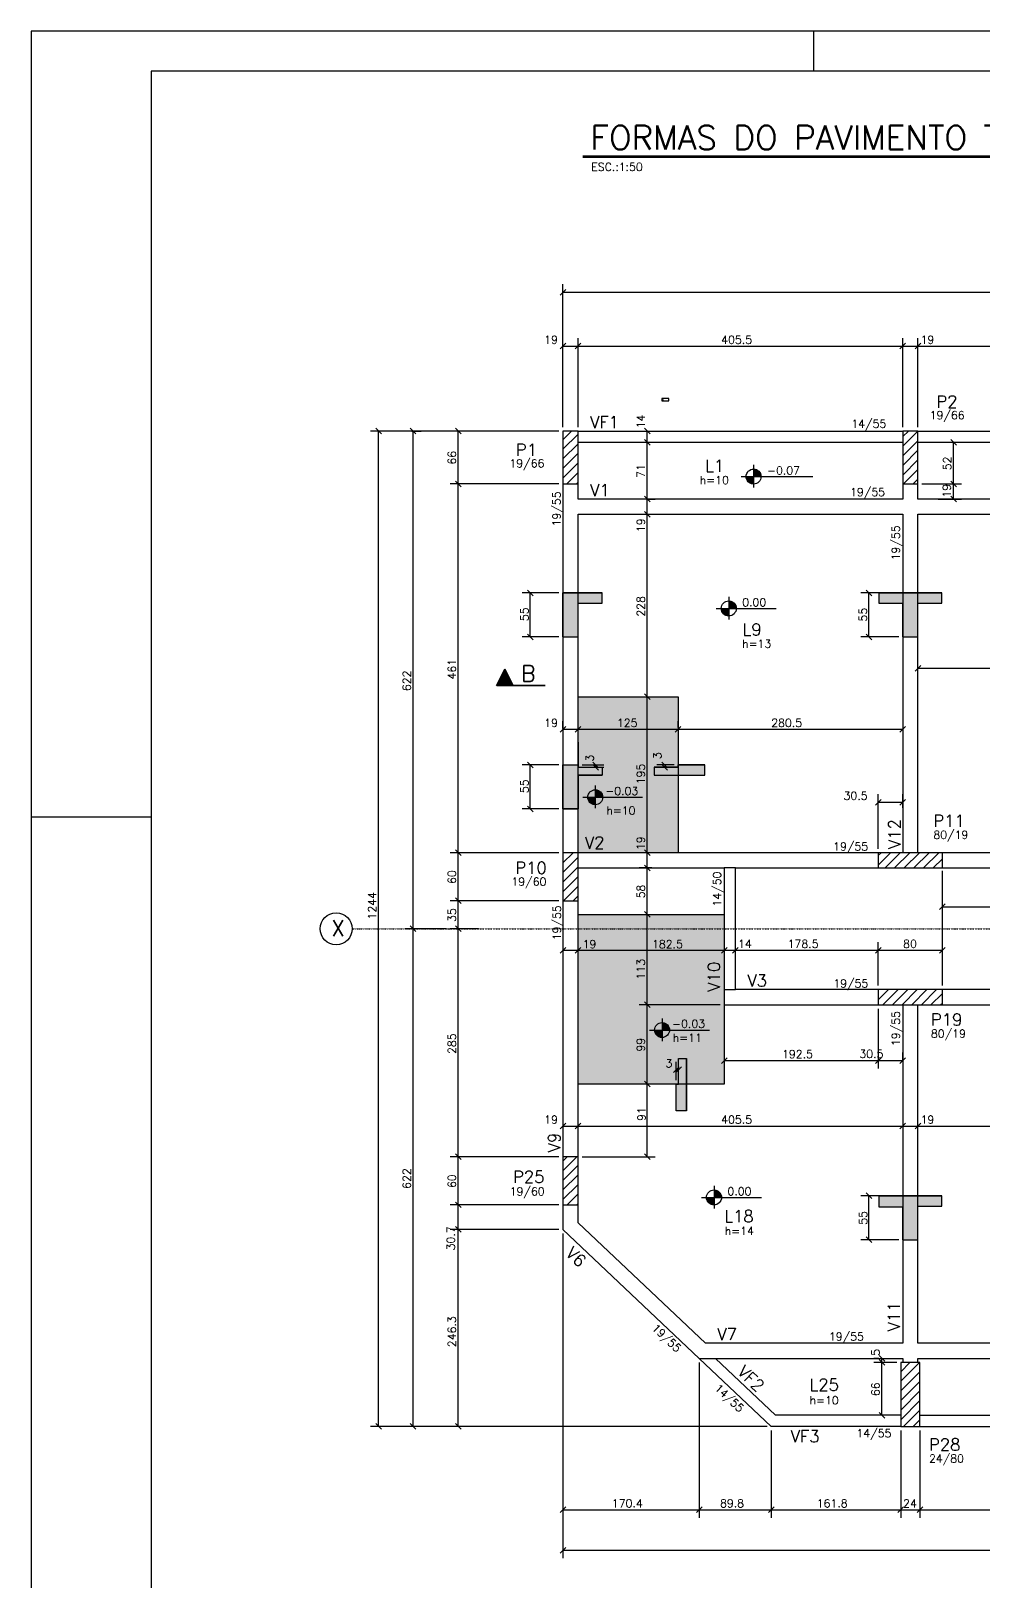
# Model space of a CAD drawing. Extents: x 1005 to 7189, y 1013 to 3983.
# Drawn here: x 1005 to 2195, y 2045 to 3983 of the extents above; entities that cross this region are included whole.
import ezdxf

# ---------------------------------------------------------------- set-up
doc = ezdxf.new("R2010")
doc.units = 0
doc.header["$MEASUREMENT"] = 0
doc.linetypes.add('ESTILO_TQS_0004', pattern=[2, 0.5, -0.4, 0.1, -0.4, 0.1, -0.5])
for name, color, linetype in [('1', 1, 'CONTINUOUS'), ('2', 2, 'CONTINUOUS'), ('3', 3, 'CONTINUOUS'), ('4', 4, 'CONTINUOUS'), ('6', 6, 'CONTINUOUS'), ('7', 7, 'CONTINUOUS'), ('8', 8, 'CONTINUOUS'), ('9', 9, 'CONTINUOUS')]:
    doc.layers.add(name, color=color, linetype=linetype)
doc.styles.get("Standard").update_dxf_attribs({"font": 'ROMANS.SHX'})

msp = doc.modelspace()

# ---------------------------------------------------------------- linework, layer by layer
at = {"layer": '1', "linetype": 'Continuous'}
for p, q in [((1586.467816, 3165.215797), (1596.838612, 3185.957396)), ((1586.608864, 3165.3027), (1596.838612, 3185.762298)), ((1593.647612, 3179.575348), (1600.02966, 3179.575348)), ((1594.445361, 3181.170845), (1599.231912, 3181.170845)), ((1595.243115, 3182.766396), (1598.434163, 3182.766396)), ((1596.040864, 3184.361899), (1597.799815, 3184.361899)), ((1596.838612, 3185.957396), (1607.165958, 3165.3027)), ((1596.838612, 3185.762245), (1607.068409, 3165.302748)), ((1647.265566, 3165.215797), (1586.467816, 3165.215797)), ((1586.608864, 3165.302748), (1647.265566, 3165.302748)), ((1587.265564, 3166.8113), (1606.411708, 3166.8113)), ((1588.063313, 3168.406797), (1605.613912, 3168.406797)), ((1588.861061, 3170.0023), (1604.816164, 3170.0023)), ((1589.658863, 3171.597797), (1604.018415, 3171.597797)), ((1590.456612, 3173.193348), (1603.220667, 3173.193348)), ((1591.254361, 3174.788845), (1602.422918, 3174.788845)), ((1592.052115, 3176.384348), (1601.625157, 3176.384348)), ((1592.849864, 3177.979845), (1600.827409, 3177.979845)), ((1155.015047, 3000.463782), (1005.01258, 3000.463782))]:
    msp.add_line(p, q, dxfattribs=at)
for points in [[(1005.01258, 1013.090475), (7189.246905, 1013.090475), (7189.246905, 3983.090475), (1005.01258, 3983.090475), (1005.01258, 1013.090475)], [(1792.855558, 3520.911927), (1801.800234, 3520.911927), (1801.800234, 3523.775685), (1792.855558, 3523.775685), (1792.855558, 3520.911927)]]:
    msp.add_lwpolyline(points, dxfattribs=at)
at = {"layer": '2', "linetype": 'Continuous'}
for p, q in [((1665.740966, 3653.006525), (1672.812034, 3660.077593)), ((1665.740966, 3585.746104), (1672.812034, 3592.817172)), ((1684.740966, 3585.746104), (1691.812034, 3592.817172)), ((1684.740966, 3585.746104), (1691.812034, 3592.817172)), ((2090.240966, 3585.746104), (2097.312034, 3592.817172)), ((2090.240966, 3585.746104), (2097.312034, 3592.817172)), ((2109.240966, 3585.746104), (2116.312034, 3592.817172)), ((2109.240966, 3585.746104), (2116.312034, 3592.817172)), ((1442.706395, 3479.650966), (1435.635328, 3486.722034)), ((1485.790733, 3479.650966), (1478.719665, 3486.722034)), ((1542.236067, 3479.650966), (1535.164999, 3486.722034)), ((1778.147856, 3479.650966), (1771.076788, 3486.722034)), ((1778.147856, 3465.650966), (1771.076788, 3472.722034)), ((1778.147856, 3465.650966), (1771.076788, 3472.722034)), ((2160.915074, 3465.650966), (2153.844006, 3472.722034)), ((1678.7765, 3450.1865), (1678.7765, 3450.1865)), ((2103.2765, 3450.1865), (2103.2765, 3450.1865)), ((1542.236067, 3413.650966), (1535.164999, 3420.722034)), ((1542.236067, 3413.650966), (1535.164999, 3420.722034)), ((2160.915074, 3413.650966), (2153.844006, 3420.722034)), ((2160.915074, 3413.650966), (2153.844006, 3420.722034)), ((1778.147856, 3394.650966), (1771.076788, 3401.722034)), ((1778.147856, 3394.650966), (1771.076788, 3401.722034)), ((2160.915074, 3394.650966), (2153.844006, 3401.722034)), ((1778.147856, 3375.650966), (1771.076788, 3382.722034)), ((1778.147856, 3375.650966), (1771.076788, 3382.722034)), ((1778.147856, 3375.650966), (1771.076788, 3382.722034)), ((1631.999157, 3277.414421), (1624.928089, 3284.485489)), ((2055.134486, 3277.414421), (2048.063419, 3284.485489)), ((1631.999157, 3222.414421), (1624.928089, 3229.485489)), ((2055.134486, 3222.414421), (2048.063419, 3229.485489)), ((2116.312034, 3190.164136), (2109.240966, 3183.093068)), ((1778.147856, 3147.650966), (1771.076788, 3154.722034)), ((1778.147856, 3147.650966), (1771.076788, 3154.722034)), ((1665.740966, 3106.960773), (1672.812034, 3114.03184)), ((1684.740966, 3106.960773), (1691.812034, 3114.03184)), ((1684.740966, 3106.960773), (1691.812034, 3114.03184)), ((1809.740966, 3106.960773), (1816.812034, 3114.03184)), ((1809.740966, 3106.960773), (1816.812034, 3114.03184)), ((2090.240966, 3106.960773), (2097.312034, 3114.03184)), ((1631.999157, 3062.466848), (1624.928089, 3069.537915)), ((1706.710539, 3069.537915), (1713.781607, 3062.466848)), ((1706.710539, 3066.537915), (1713.781607, 3059.466848)), ((1792.928968, 3069.537915), (1800.000036, 3062.466848)), ((1792.928968, 3066.537915), (1800.000036, 3059.466848)), ((1631.999157, 3007.466848), (1624.928089, 3014.537915)), ((2059.740966, 3015.822901), (2066.812034, 3022.893968)), ((2090.240966, 3015.822901), (2097.312034, 3022.893968)), ((1542.236067, 2952.650966), (1535.164999, 2959.722034)), ((1542.236067, 2952.650966), (1535.164999, 2959.722034)), ((1778.147856, 2952.650966), (1771.076788, 2959.722034)), ((1778.147856, 2952.650966), (1771.076788, 2959.722034)), ((1778.147856, 2952.650966), (1771.076788, 2959.722034)), ((2103.2765, 2946.6865), (2103.2765, 2946.6865)), ((1778.147856, 2933.650966), (1771.076788, 2940.722034)), ((1778.147856, 2933.650966), (1771.076788, 2940.722034)), ((1778.147856, 2933.650966), (1771.076788, 2940.722034)), ((1778.147856, 2933.650966), (1771.076788, 2940.722034)), ((1678.7765, 2926.1865), (1678.7765, 2926.1865)), ((1542.236067, 2892.650966), (1535.164999, 2899.722034)), ((2139.740966, 2885.160857), (2146.812034, 2892.231925)), ((2139.740966, 2885.160857), (2146.812034, 2892.231925)), ((1778.147856, 2875.650966), (1771.076788, 2882.722034)), ((1778.147856, 2875.650966), (1771.076788, 2882.722034)), ((1485.790733, 2857.650966), (1478.719665, 2864.722034)), ((1485.790733, 2857.650966), (1478.719665, 2864.722034)), ((1542.236067, 2857.650966), (1535.164999, 2864.722034)), ((1542.236067, 2857.650966), (1535.164999, 2864.722034)), ((1665.740966, 2830.839352), (1672.812034, 2837.91042)), ((1684.740966, 2830.839352), (1691.812034, 2837.91042)), ((1684.740966, 2830.839352), (1691.812034, 2837.91042)), ((1867.240966, 2830.839352), (1874.312034, 2837.91042)), ((1867.240966, 2830.839352), (1874.312034, 2837.91042)), ((1881.240966, 2830.839352), (1888.312034, 2837.91042)), ((1881.240966, 2830.839352), (1888.312034, 2837.91042)), ((2059.740966, 2830.839352), (2066.812034, 2837.91042)), ((2059.740966, 2830.839352), (2066.812034, 2837.91042)), ((2139.740966, 2830.839352), (2146.812034, 2837.91042)), ((2103.2765, 2775.6865), (2103.2765, 2775.6865)), ((1778.147856, 2762.650966), (1771.076788, 2769.722034)), ((1778.147856, 2762.650966), (1771.076788, 2769.722034)), ((1867.240966, 2692.975555), (1874.312034, 2700.046623)), ((2059.740966, 2692.975555), (2066.812034, 2700.046623)), ((2059.740966, 2692.975555), (2066.812034, 2700.046623)), ((2090.240966, 2692.975555), (2097.312034, 2700.046623)), ((1807.290121, 2681.479203), (1814.361189, 2688.550271)), ((1810.290121, 2681.479203), (1817.361189, 2688.550271)), ((1778.147856, 2663.650966), (1771.076788, 2670.722034)), ((1778.147856, 2663.650966), (1771.076788, 2670.722034)), ((1665.740966, 2611.10755), (1672.812034, 2618.178618)), ((1684.740966, 2611.10755), (1691.812034, 2618.178618)), ((1684.740966, 2611.10755), (1691.812034, 2618.178618)), ((2090.240966, 2611.10755), (2097.312034, 2618.178618)), ((2090.240966, 2611.10755), (2097.312034, 2618.178618)), ((2109.240966, 2611.10755), (2116.312034, 2618.178618)), ((2109.240966, 2611.10755), (2116.312034, 2618.178618)), ((2109.240966, 2611.10755), (2116.312034, 2618.178618)), ((1542.236067, 2572.650966), (1535.164999, 2579.722034)), ((1778.147856, 2572.650966), (1771.076788, 2579.722034)), ((1678.7765, 2546.1865), (1678.7765, 2546.1865)), ((1542.236067, 2512.650966), (1535.164999, 2519.722034)), ((1542.236067, 2512.650966), (1535.164999, 2519.722034)), ((2055.134486, 2524.02945), (2048.063419, 2531.100517)), ((1542.236067, 2481.942115), (1535.164999, 2489.013182)), ((1542.236067, 2481.942115), (1535.164999, 2489.013182)), ((2055.134486, 2469.02945), (2048.063419, 2476.100517)), ((2071.37992, 2320.650966), (2064.308852, 2327.722034)), ((2071.37992, 2315.650966), (2064.308852, 2322.722034)), ((2071.37992, 2315.650966), (2064.308852, 2322.722034)), ((2103.2765, 2279.1865), (2103.2765, 2279.1865)), ((2071.37992, 2249.650966), (2064.308852, 2256.722034)), ((1442.706395, 2235.650966), (1435.635328, 2242.722034)), ((1485.790733, 2235.650966), (1478.719665, 2242.722034)), ((1542.236067, 2235.650966), (1535.164999, 2242.722034)), ((1665.740966, 2131.599585), (1672.812034, 2138.670652)), ((1836.13726, 2131.599585), (1843.208328, 2138.670652)), ((1836.13726, 2131.599585), (1843.208328, 2138.670652)), ((1925.938159, 2131.599585), (1933.009226, 2138.670652)), ((1925.938159, 2131.599585), (1933.009226, 2138.670652)), ((2087.740966, 2131.599585), (2094.812034, 2138.670652)), ((2087.740966, 2131.599585), (2094.812034, 2138.670652)), ((2111.740966, 2131.599585), (2118.812034, 2138.670652)), ((2111.740966, 2131.599585), (2118.812034, 2138.670652)), ((1665.740966, 2081.036197), (1672.812034, 2088.107265))]:
    msp.add_line(p, q, dxfattribs=at)
at = {"layer": '3', "linetype": 'Continuous'}
for p, q in [((1982.539506, 3983.090475), (1982.539506, 3933.090975)), ((1669.2765, 3472.398792), (1680.064208, 3483.1865)), ((1669.2765, 3460.377977), (1688.2765, 3479.377977)), ((1688.2765, 3483.1865), (2093.7765, 3483.1865)), ((2093.7765, 3464.149442), (2112.7765, 3483.1865)), ((2093.7765, 3476.170257), (2100.792743, 3483.1865)), ((2093.7765, 3452.128627), (2112.7765, 3471.128627)), ((2112.7765, 3483.1865), (2530.7765, 3483.1865)), ((1669.2765, 3448.357161), (1688.2765, 3467.357161)), ((1669.2765, 3436.336346), (1688.2765, 3455.336346)), ((1688.2765, 3469.1865), (2093.7765, 3469.1865)), ((2093.7765, 3440.107811), (2112.7765, 3459.107811)), ((2112.7765, 3469.1865), (2530.7765, 3469.1865)), ((1669.2765, 3424.315531), (1688.2765, 3443.315531)), ((1674.168284, 3417.1865), (1688.2765, 3431.294716)), ((1907.550576, 3440.762935), (1907.550576, 3412.553967)), ((1907.550576, 3435.658551), (1907.550576, 3416.908551)), ((1907.550576, 3435.20304), (1910.43742, 3435.20304)), ((1907.550576, 3434.608404), (1911.861923, 3434.608404)), ((1907.550576, 3434.013767), (1912.85477, 3434.013767)), ((1907.550576, 3433.419121), (1913.631215, 3433.419121)), ((1907.550576, 3432.824529), (1914.26672, 3432.824529)), ((1907.550576, 3432.229892), (1914.798477, 3432.229892)), ((1907.550576, 3431.635246), (1915.24798, 3431.635246)), ((1907.550576, 3431.04061), (1915.628996, 3431.04061)), ((2093.7765, 3428.086996), (2112.7765, 3447.086996)), ((2094.896819, 3417.1865), (2112.7765, 3435.066181)), ((1686.1891, 3417.1865), (1688.2765, 3419.2739)), ((1891.907015, 3426.283551), (1981.515491, 3426.283551)), ((1907.55054, 3425.68895), (1898.17554, 3425.68895)), ((1898.175576, 3426.283551), (1916.925576, 3426.283551)), ((1907.55054, 3425.094313), (1898.251286, 3425.094313)), ((1907.55054, 3424.499676), (1898.346808, 3424.499676)), ((1907.55054, 3423.90504), (1898.482278, 3423.90504)), ((1907.55054, 3423.310439), (1898.659482, 3423.310439)), ((1907.55054, 3422.715766), (1898.880961, 3422.715766)), ((1907.55054, 3422.121165), (1899.150255, 3422.121165)), ((1907.55054, 3421.526528), (1899.47212, 3421.526528)), ((1907.55054, 3420.931891), (1899.853137, 3420.931891)), ((1907.55054, 3420.337255), (1900.302675, 3420.337255)), ((1907.55054, 3419.742654), (1900.834396, 3419.742654)), ((1907.55054, 3419.147972), (1901.469901, 3419.147972)), ((1907.55054, 3418.553371), (1902.246347, 3418.553371)), ((1907.55054, 3417.958734), (1903.239193, 3417.958734)), ((1907.55054, 3417.364097), (1904.663732, 3417.364097)), ((1907.550576, 3430.445973), (1915.950861, 3430.445973)), ((1907.550576, 3429.851336), (1916.220155, 3429.851336)), ((1907.550576, 3429.256699), (1916.441634, 3429.256699)), ((1907.550576, 3428.662098), (1916.618839, 3428.662098)), ((1907.550576, 3428.067461), (1916.754272, 3428.067461)), ((1907.550576, 3427.472825), (1916.849831, 3427.472825)), ((1907.550576, 3426.878188), (1916.925576, 3426.878188)), ((2106.917634, 3417.1865), (2112.7765, 3423.045366)), ((1876.48456, 3275.956009), (1876.48456, 3247.747041)), ((1860.840999, 3261.476625), (1935.612319, 3261.476625)), ((1876.484524, 3260.882024), (1867.109524, 3260.882024)), ((1867.10956, 3261.476625), (1885.85956, 3261.476625)), ((1876.484524, 3260.287387), (1867.18527, 3260.287387)), ((1876.484524, 3259.692751), (1867.280792, 3259.692751)), ((1876.484524, 3259.098114), (1867.416262, 3259.098114)), ((1876.484524, 3258.503513), (1867.593466, 3258.503513)), ((1876.484524, 3257.90884), (1867.814945, 3257.90884)), ((1876.484524, 3257.314239), (1868.084239, 3257.314239)), ((1876.484524, 3256.719602), (1868.406104, 3256.719602)), ((1876.48456, 3270.851625), (1876.48456, 3252.101625)), ((1876.48456, 3270.396115), (1879.371404, 3270.396115)), ((1876.48456, 3269.801478), (1880.795907, 3269.801478)), ((1876.48456, 3269.206841), (1881.788753, 3269.206841)), ((1876.48456, 3268.612195), (1882.565199, 3268.612195)), ((1876.48456, 3268.017603), (1883.200704, 3268.017603)), ((1876.48456, 3267.422966), (1883.732461, 3267.422966)), ((1876.48456, 3266.828321), (1884.181963, 3266.828321)), ((1876.48456, 3266.233684), (1884.56298, 3266.233684)), ((1876.48456, 3265.639047), (1884.884845, 3265.639047)), ((1876.48456, 3265.04441), (1885.154139, 3265.04441)), ((1876.48456, 3264.449774), (1885.375618, 3264.449774)), ((1876.48456, 3263.855173), (1885.552823, 3263.855173)), ((1876.48456, 3263.260536), (1885.688256, 3263.260536)), ((1876.48456, 3262.665899), (1885.783814, 3262.665899)), ((1876.48456, 3262.071262), (1885.85956, 3262.071262)), ((1876.484524, 3256.124966), (1868.787121, 3256.124966)), ((1876.484524, 3255.530329), (1869.236659, 3255.530329)), ((1876.484524, 3254.935728), (1869.76838, 3254.935728)), ((1876.484524, 3254.341046), (1870.403885, 3254.341046)), ((1876.484524, 3253.746445), (1871.180331, 3253.746445)), ((1876.484524, 3253.151808), (1872.173177, 3253.151808)), ((1876.484524, 3252.557172), (1873.597716, 3252.557172)), ((1694.121695, 3025.537225), (1768.893016, 3025.537225)), ((1709.765221, 3024.942624), (1700.390221, 3024.942624)), ((1700.390256, 3025.537225), (1719.140256, 3025.537225)), ((1709.765221, 3024.347987), (1700.465966, 3024.347987)), ((1709.765221, 3023.753351), (1700.561489, 3023.753351)), ((1709.765256, 3040.016609), (1709.765256, 3011.807641)), ((1709.765256, 3034.912225), (1709.765256, 3016.162225)), ((1709.765256, 3034.456715), (1712.6521, 3034.456715)), ((1709.765256, 3033.862078), (1714.076603, 3033.862078)), ((1709.765256, 3033.267441), (1715.06945, 3033.267441)), ((1709.765256, 3032.672795), (1715.845896, 3032.672795)), ((1709.765256, 3032.078203), (1716.4814, 3032.078203)), ((1709.765256, 3031.483566), (1717.013157, 3031.483566)), ((1709.765256, 3030.888921), (1717.46266, 3030.888921)), ((1709.765256, 3030.294284), (1717.843677, 3030.294284)), ((1709.765256, 3029.699647), (1718.165542, 3029.699647)), ((1709.765256, 3029.10501), (1718.434835, 3029.10501)), ((1709.765256, 3028.510373), (1718.656314, 3028.510373)), ((1709.765256, 3027.915772), (1718.833519, 3027.915772)), ((1709.765256, 3027.321136), (1718.968953, 3027.321136)), ((1709.765256, 3026.726499), (1719.064511, 3026.726499)), ((1709.765256, 3026.131862), (1719.140256, 3026.131862)), ((1709.765221, 3023.158714), (1700.696958, 3023.158714)), ((1709.765221, 3022.564113), (1700.874163, 3022.564113)), ((1709.765221, 3021.96944), (1701.095642, 3021.96944)), ((1709.765221, 3021.374839), (1701.364935, 3021.374839)), ((1709.765221, 3020.780202), (1701.6868, 3020.780202)), ((1709.765221, 3020.185565), (1702.067817, 3020.185565)), ((1709.765221, 3019.590929), (1702.517355, 3019.590929)), ((1709.765221, 3018.996328), (1703.049077, 3018.996328)), ((1709.765221, 3018.401646), (1703.684581, 3018.401646)), ((1709.765221, 3017.807045), (1704.461027, 3017.807045)), ((1709.765221, 3017.212408), (1705.453874, 3017.212408)), ((1709.765221, 3016.617772), (1706.878413, 3016.617772)), ((1669.2765, 2943.48292), (1681.98008, 2956.1865)), ((1669.2765, 2955.503735), (1669.959265, 2956.1865)), ((1669.2765, 2931.462104), (1688.2765, 2950.462104)), ((2063.2765, 2940.796015), (2078.666985, 2956.1865)), ((2063.2765, 2952.816831), (2066.646169, 2956.1865)), ((2071.6878, 2937.1865), (2090.6878, 2956.1865)), ((2083.708615, 2937.1865), (2102.708615, 2956.1865)), ((2095.72943, 2937.1865), (2114.72943, 2956.1865)), ((2107.750246, 2937.1865), (2126.750246, 2956.1865)), ((2119.771061, 2937.1865), (2138.771061, 2956.1865)), ((2131.791876, 2937.1865), (2143.2765, 2948.671124)), ((1669.2765, 2919.441289), (1688.2765, 2938.441289)), ((1669.2765, 2907.420474), (1688.2765, 2926.420474)), ((1670.063341, 2896.1865), (1688.2765, 2914.399659)), ((1682.084157, 2896.1865), (1688.2765, 2902.378843)), ((2063.2765, 2772.504602), (2075.958398, 2785.1865)), ((2063.2765, 2784.525417), (2063.937583, 2785.1865)), ((2068.979214, 2766.1865), (2087.979214, 2785.1865)), ((2081.000029, 2766.1865), (2100.000029, 2785.1865)), ((2093.020844, 2766.1865), (2112.020844, 2785.1865)), ((2105.04166, 2766.1865), (2124.04166, 2785.1865)), ((2117.062475, 2766.1865), (2136.062475, 2785.1865)), ((2129.08329, 2766.1865), (2143.2765, 2780.37971)), ((2141.104105, 2766.1865), (2143.2765, 2768.358895)), ((1777.541774, 2734.654856), (1852.313095, 2734.654856)), ((1793.1853, 2734.060255), (1783.8103, 2734.060255)), ((1783.810336, 2734.654856), (1802.560336, 2734.654856)), ((1793.1853, 2733.465619), (1783.886046, 2733.465619)), ((1793.185336, 2749.13424), (1793.185336, 2720.925273)), ((1793.185336, 2744.029856), (1793.185336, 2725.279856)), ((1793.185336, 2743.574346), (1796.07218, 2743.574346)), ((1793.185336, 2742.979709), (1797.496683, 2742.979709)), ((1793.185336, 2742.385072), (1798.489529, 2742.385072)), ((1793.185336, 2741.790427), (1799.265975, 2741.790427)), ((1793.185336, 2741.195834), (1799.90148, 2741.195834)), ((1793.185336, 2740.601198), (1800.433237, 2740.601198)), ((1793.185336, 2740.006552), (1800.882739, 2740.006552)), ((1793.185336, 2739.411915), (1801.263756, 2739.411915)), ((1793.185336, 2738.817278), (1801.585621, 2738.817278)), ((1793.185336, 2738.222642), (1801.854915, 2738.222642)), ((1793.185336, 2737.628005), (1802.076394, 2737.628005)), ((1793.185336, 2737.033404), (1802.253598, 2737.033404)), ((1793.185336, 2736.438767), (1802.389032, 2736.438767)), ((1793.185336, 2735.84413), (1802.48459, 2735.84413)), ((1793.185336, 2735.249493), (1802.560336, 2735.249493)), ((1793.1853, 2732.870982), (1783.981568, 2732.870982)), ((1793.1853, 2732.276345), (1784.117038, 2732.276345)), ((1793.1853, 2731.681744), (1784.294242, 2731.681744)), ((1793.1853, 2731.087071), (1784.515721, 2731.087071)), ((1793.1853, 2730.49247), (1784.785015, 2730.49247)), ((1793.1853, 2729.897834), (1785.10688, 2729.897834)), ((1793.1853, 2729.303197), (1785.487897, 2729.303197)), ((1793.1853, 2728.70856), (1785.937435, 2728.70856)), ((1793.1853, 2728.113959), (1786.469156, 2728.113959)), ((1793.1853, 2727.519277), (1787.104661, 2727.519277)), ((1793.1853, 2726.924676), (1787.881107, 2726.924676)), ((1793.1853, 2726.33004), (1788.873953, 2726.33004)), ((1793.1853, 2725.735403), (1790.298492, 2725.735403)), ((1669.2765, 2558.816831), (1686.646169, 2576.1865)), ((1669.2765, 2570.837646), (1674.625354, 2576.1865)), ((1669.2765, 2546.796015), (1688.2765, 2565.796015)), ((1669.2765, 2534.7752), (1688.2765, 2553.7752)), ((1669.2765, 2522.754385), (1688.2765, 2541.754385)), ((1858.059721, 2539.921061), (1858.059721, 2511.712093)), ((1674.72943, 2516.1865), (1688.2765, 2529.73357)), ((1842.41616, 2525.441677), (1917.187481, 2525.441677)), ((1858.059686, 2524.847076), (1848.684686, 2524.847076)), ((1848.684721, 2525.441677), (1867.434721, 2525.441677)), ((1858.059686, 2524.252439), (1848.760431, 2524.252439)), ((1858.059686, 2523.657803), (1848.855954, 2523.657803)), ((1858.059686, 2523.063166), (1848.991423, 2523.063166)), ((1858.059686, 2522.468565), (1849.168628, 2522.468565)), ((1858.059686, 2521.873892), (1849.390107, 2521.873892)), ((1858.059686, 2521.279291), (1849.6594, 2521.279291)), ((1858.059686, 2520.684654), (1849.981266, 2520.684654)), ((1858.059686, 2520.090018), (1850.362282, 2520.090018)), ((1858.059721, 2534.816677), (1858.059721, 2516.066677)), ((1858.059721, 2534.361167), (1860.946565, 2534.361167)), ((1858.059721, 2533.76653), (1862.371068, 2533.76653)), ((1858.059721, 2533.171893), (1863.363915, 2533.171893)), ((1858.059721, 2532.577247), (1864.140361, 2532.577247)), ((1858.059721, 2531.982655), (1864.775866, 2531.982655)), ((1858.059721, 2531.388018), (1865.307622, 2531.388018)), ((1858.059721, 2530.793373), (1865.757125, 2530.793373)), ((1858.059721, 2530.198736), (1866.138142, 2530.198736)), ((1858.059721, 2529.604099), (1866.460007, 2529.604099)), ((1858.059721, 2529.009462), (1866.7293, 2529.009462)), ((1858.059721, 2528.414825), (1866.950779, 2528.414825)), ((1858.059721, 2527.820224), (1867.127984, 2527.820224)), ((1858.059721, 2527.225588), (1867.263418, 2527.225588)), ((1858.059721, 2526.630951), (1867.358976, 2526.630951)), ((1858.059721, 2526.036314), (1867.434721, 2526.036314)), ((1686.750246, 2516.1865), (1688.2765, 2517.712754)), ((1858.059686, 2519.495381), (1850.811821, 2519.495381)), ((1858.059686, 2518.90078), (1851.343542, 2518.90078)), ((1858.059686, 2518.306098), (1851.979046, 2518.306098)), ((1858.059686, 2517.711497), (1852.755492, 2517.711497)), ((1858.059686, 2517.11686), (1853.748339, 2517.11686)), ((1858.059686, 2516.522224), (1855.172878, 2516.522224)), ((1839.672794, 2324.1865), (1929.473693, 2239.1865)), ((1860.038596, 2324.1865), (1935.048758, 2253.1865)), ((2091.2765, 2295.63036), (2114.83264, 2319.1865)), ((2091.2765, 2307.651175), (2102.811825, 2319.1865)), ((2091.2765, 2283.609544), (2115.2765, 2307.609544)), ((2091.2765, 2271.588729), (2115.2765, 2295.588729)), ((2091.2765, 2259.567914), (2115.2765, 2283.567914)), ((2091.2765, 2247.547099), (2115.2765, 2271.547099)), ((2091.2765, 2253.1865), (1935.048758, 2253.1865)), ((2094.936717, 2239.1865), (2115.2765, 2259.526283)), ((2115.2765, 2253.1865), (2528.2765, 2253.1865)), ((2091.2765, 2239.1865), (1929.473693, 2239.1865)), ((2106.957532, 2239.1865), (2115.2765, 2247.505468)), ((2115.2765, 2239.1865), (2528.2765, 2239.1865))]:
    msp.add_line(p, q, dxfattribs=at)
for points in [[(1669.2765, 3417.1865), (1669.2765, 3388.6865)], [(1688.2765, 3398.1865), (1688.2765, 3417.1865)], [(2093.7765, 3417.1865), (2093.7765, 3398.1865)], [(2112.7765, 3398.1865), (2112.7765, 3417.1865)], [(2093.7765, 3398.1865), (1688.2765, 3398.1865)], [(2530.7765, 3398.1865), (2112.7765, 3398.1865)], [(1669.2765, 3388.6865), (1669.2765, 2956.1865)], [(1688.2765, 3379.1865), (2093.7765, 3379.1865)], [(1688.2765, 2956.1865), (1688.2765, 3379.1865)], [(2093.7765, 3379.1865), (2093.7765, 2956.1865)], [(2112.7765, 3379.1865), (2530.7765, 3379.1865)], [(2112.7765, 2956.1865), (2112.7765, 3379.1865)], [(1877.7765, 2956.1865), (1688.2765, 2956.1865)], [(2063.2765, 2956.1865), (1877.7765, 2956.1865)], [(2530.7765, 2956.1865), (2143.2765, 2956.1865)], [(1688.2765, 2937.1865), (1870.7765, 2937.1865)], [(1870.7765, 2937.1865), (1870.7765, 2766.1865)], [(1884.7765, 2937.1865), (1870.7765, 2937.1865)], [(1884.7765, 2937.1865), (2063.2765, 2937.1865)], [(1884.7765, 2785.1865), (1884.7765, 2937.1865)], [(2143.2765, 2937.1865), (2530.7765, 2937.1865)], [(1669.2765, 2896.1865), (1669.2765, 2576.1865)], [(1688.2765, 2576.1865), (1688.2765, 2896.1865)], [(1870.7765, 2785.1865), (1884.7765, 2785.1865)], [(2063.2765, 2785.1865), (1884.7765, 2785.1865)], [(2530.7765, 2785.1865), (2143.2765, 2785.1865)], [(1870.7765, 2766.1865), (2063.2765, 2766.1865)], [(2093.7765, 2766.1865), (2093.7765, 2343.1865)], [(2112.7765, 2343.1865), (2112.7765, 2766.1865)], [(2143.2765, 2766.1865), (2530.7765, 2766.1865)], [(1669.2765, 2516.1865), (1669.2765, 2485.477649)], [(1688.2765, 2493.654923), (1688.2765, 2516.1865)], [(1669.2765, 2485.477649), (1839.672794, 2324.1865)], [(1847.239108, 2343.1865), (1688.2765, 2493.654923)], [(2093.7765, 2343.1865), (1847.239108, 2343.1865)], [(2530.7765, 2343.1865), (2112.7765, 2343.1865)], [(1839.672794, 2324.1865), (2093.7765, 2324.1865)], [(2093.7765, 2324.1865), (2093.7765, 2319.1865)], [(2112.7765, 2324.1865), (2530.7765, 2324.1865)], [(2112.7765, 2319.1865), (2112.7765, 2324.1865)]]:
    msp.add_lwpolyline(points, dxfattribs=at)
at = {"layer": '3', "linetype": 'ESTILO_TQS_0004'}
for points in [[(1688.2765, 3151.1865), (1813.2765, 3151.1865), (1813.2765, 2956.1865), (1688.2765, 2956.1865), (1688.2765, 3151.1865)], [(1688.2765, 2879.1865), (1870.7765, 2879.1865), (1870.7765, 2667.1865), (1688.2765, 2667.1865), (1688.2765, 2879.1865)]]:
    msp.add_lwpolyline(points, dxfattribs=at)
at = {"layer": '3', "linetype": 'Continuous'}
for centre, radius in [((1907.550576, 3426.283551), 9.375), ((1876.48456, 3261.476625), 9.375), ((1709.765256, 3025.537225), 9.375), ((1386.07657, 2861.1865), 20), ((1793.185336, 2734.654856), 9.375), ((1858.059721, 2525.441677), 9.375)]:
    msp.add_circle(centre, radius, dxfattribs=at)
at = {"layer": '6', "linetype": 'Continuous'}
for p, q in [((1694.152924, 3827.318098), (3074.607274, 3827.318098)), ((1694.152924, 3825.520058), (3074.607274, 3825.520058)), ((1669.2765, 3280.949955), (1669.2765, 3280.949955)), ((1669.2765, 3280.949955), (1688.2765, 3280.949955)), ((1669.2765, 3268.949955), (1669.2765, 3280.949955)), ((1688.2765, 3280.949955), (1718.2765, 3280.949955)), ((2063.7765, 3280.949955), (2093.7765, 3280.949955)), ((2093.7765, 3280.949955), (2112.7765, 3280.949955)), ((2112.7765, 3280.949955), (2142.7765, 3280.949955)), ((1669.2765, 3225.949955), (1669.2765, 3268.949955)), ((1669.2765, 3268.949955), (1669.2765, 3268.949955)), ((1688.2765, 3225.949955), (1688.2765, 3267.949955)), ((1688.2765, 3267.949955), (1718.2765, 3267.949955)), ((2063.7765, 3267.949955), (2093.7765, 3267.949955)), ((2093.7765, 3225.949955), (2093.7765, 3267.949955)), ((2112.7765, 3225.949955), (2112.7765, 3267.949955)), ((2112.7765, 3267.949955), (2142.7765, 3267.949955)), ((1669.2765, 3225.949955), (1688.2765, 3225.949955)), ((2093.7765, 3225.949955), (2112.7765, 3225.949955)), ((1688.2765, 3094.530036), (1688.2765, 3063.002381)), ((1669.2765, 3066.002381), (1669.2765, 3066.002381)), ((1669.2765, 3066.002381), (1688.2765, 3066.002381)), ((1669.2765, 3054.002381), (1669.2765, 3066.002381)), ((1688.2765, 3066.002381), (1688.2765, 3063.002381)), ((1688.2765, 3063.002381), (1718.2765, 3063.002381)), ((1783.2765, 3063.002381), (1813.2765, 3063.002381)), ((1813.2765, 3066.002381), (1846.807957, 3066.002381)), ((1813.2765, 3063.002381), (1813.2765, 3066.002381)), ((1832.2765, 3066.002381), (1832.2765, 3066.002381)), ((1669.2765, 3011.002381), (1669.2765, 3054.002381)), ((1669.2765, 3054.002381), (1669.2765, 3054.002381)), ((1688.2765, 3053.002381), (1718.2765, 3053.002381)), ((1688.2765, 3053.002381), (1688.2765, 3011.002381)), ((1783.2765, 3053.002381), (1846.807957, 3053.002381)), ((1669.2765, 3011.002381), (1688.2765, 3011.002381)), ((1813.825655, 2667.1865), (1813.825655, 2699.081767)), ((1823.825655, 2633.655043), (1823.825655, 2699.081767)), ((1810.825655, 2633.655043), (1810.825655, 2667.1865)), ((1813.825655, 2667.1865), (1810.825655, 2667.1865)), ((1810.825655, 2648.1865), (1810.825655, 2648.1865)), ((2063.7765, 2527.564984), (2093.7765, 2527.564984)), ((2093.7765, 2527.564984), (2112.7765, 2527.564984)), ((2112.7765, 2527.564984), (2142.7765, 2527.564984)), ((2063.7765, 2513.564984), (2093.7765, 2513.564984)), ((2093.7765, 2472.564984), (2093.7765, 2513.564984)), ((2112.7765, 2472.564984), (2112.7765, 2514.564984)), ((2112.7765, 2514.564984), (2142.7765, 2514.564984)), ((2093.7765, 2472.564984), (2112.7765, 2472.564984))]:
    msp.add_line(p, q, dxfattribs=at)
msp.add_lwpolyline([(1155.015047, 1063.09205), (7139.251311, 1063.09205), (7139.251311, 3933.090975), (1155.015047, 3933.090975), (1155.015047, 1063.09205)], dxfattribs=at)
at = {"layer": '7', "linetype": 'Continuous'}
for points in [[(1669.2765, 3417.1865), (1688.2765, 3417.1865), (1688.2765, 3483.1865), (1669.2765, 3483.1865), (1669.2765, 3417.1865)], [(2093.7765, 3417.1865), (2112.7765, 3417.1865), (2112.7765, 3483.1865), (2093.7765, 3483.1865), (2093.7765, 3417.1865)], [(1669.2765, 2896.1865), (1688.2765, 2896.1865), (1688.2765, 2956.1865), (1669.2765, 2956.1865), (1669.2765, 2896.1865)], [(2063.2765, 2937.1865), (2143.2765, 2937.1865), (2143.2765, 2956.1865), (2063.2765, 2956.1865), (2063.2765, 2937.1865)], [(2063.2765, 2766.1865), (2143.2765, 2766.1865), (2143.2765, 2785.1865), (2063.2765, 2785.1865), (2063.2765, 2766.1865)], [(1669.2765, 2516.1865), (1688.2765, 2516.1865), (1688.2765, 2576.1865), (1669.2765, 2576.1865), (1669.2765, 2516.1865)], [(2091.2765, 2239.1865), (2115.2765, 2239.1865), (2115.2765, 2319.1865), (2091.2765, 2319.1865), (2091.2765, 2239.1865)]]:
    msp.add_lwpolyline(points, dxfattribs=at)
at = {"layer": '8', "linetype": 'Continuous'}
for points in [[(1669.2765, 3280.949955), (1669.2765, 3268.949955), (1669.2765, 3225.949955), (1688.2765, 3225.949955), (1688.2765, 3267.949955), (1718.2765, 3267.949955), (1718.2765, 3280.949955), (1669.2765, 3280.949955)], [(2063.7765, 3280.949955), (2063.7765, 3267.949955), (2093.7765, 3267.949955), (2093.7765, 3225.949955), (2112.7765, 3225.949955), (2112.7765, 3267.949955), (2142.7765, 3267.949955), (2142.7765, 3280.949955), (2063.7765, 3280.949955)], [(1718.2765, 3053.002381), (1688.2765, 3053.002381), (1688.2765, 3011.002381), (1669.2765, 3011.002381), (1669.2765, 3066.002381), (1688.2765, 3066.002381), (1688.2765, 3063.002381), (1718.2765, 3063.002381), (1718.2765, 3053.002381)], [(1783.2765, 3053.002381), (1846.807957, 3053.002381), (1846.807957, 3066.002381), (1813.2765, 3066.002381), (1813.2765, 3063.002381), (1783.2765, 3063.002381), (1783.2765, 3053.002381)], [(1823.825655, 2699.081767), (1823.825655, 2633.655043), (1810.825655, 2633.655043), (1810.825655, 2667.1865), (1813.825655, 2667.1865), (1813.825655, 2699.081767), (1823.825655, 2699.081767)], [(2063.7765, 2527.564984), (2063.7765, 2513.564984), (2093.7765, 2513.564984), (2093.7765, 2472.564984), (2112.7765, 2472.564984), (2112.7765, 2514.564984), (2142.7765, 2514.564984), (2142.7765, 2527.564984), (2063.7765, 2527.564984)]]:
    msp.add_lwpolyline(points, dxfattribs=at)
for points in [[(1669.2765, 3280.949955), (1669.2765, 3268.949955), (1669.2765, 3225.949955)], [(1669.2765, 3280.949955), (1669.2765, 3225.949955), (1688.2765, 3225.949955)], [(1669.2765, 3280.949955), (1688.2765, 3225.949955), (1688.2765, 3267.949955)], [(1669.2765, 3280.949955), (1688.2765, 3267.949955), (1718.2765, 3267.949955)], [(1669.2765, 3280.949955), (1718.2765, 3267.949955), (1718.2765, 3280.949955)], [(1669.2765, 3280.949955), (1718.2765, 3280.949955), (1669.2765, 3280.949955)], [(2142.7765, 3280.949955), (2063.7765, 3280.949955), (2063.7765, 3267.949955)], [(2142.7765, 3280.949955), (2063.7765, 3267.949955), (2093.7765, 3267.949955)], [(2142.7765, 3280.949955), (2093.7765, 3267.949955), (2112.7765, 3267.949955)], [(2142.7765, 3280.949955), (2112.7765, 3267.949955), (2142.7765, 3267.949955)], [(2093.7765, 3267.949955), (2093.7765, 3225.949955), (2112.7765, 3225.949955)], [(2093.7765, 3267.949955), (2112.7765, 3225.949955), (2112.7765, 3267.949955)], [(1688.2765, 3063.002381), (1669.2765, 3011.002381), (1688.2765, 3066.002381)], [(1688.2765, 3066.002381), (1669.2765, 3011.002381), (1669.2765, 3066.002381)], [(1688.2765, 3063.002381), (1688.2765, 3011.002381), (1669.2765, 3011.002381)], [(1688.2765, 3063.002381), (1718.2765, 3063.002381), (1688.2765, 3053.002381)], [(1688.2765, 3063.002381), (1688.2765, 3053.002381), (1688.2765, 3011.002381)], [(1688.2765, 3053.002381), (1718.2765, 3063.002381), (1718.2765, 3053.002381)], [(1813.2765, 3063.002381), (1783.2765, 3063.002381), (1846.807957, 3053.002381)], [(1846.807957, 3053.002381), (1783.2765, 3063.002381), (1783.2765, 3053.002381)], [(1813.2765, 3063.002381), (1846.807957, 3053.002381), (1846.807957, 3066.002381)], [(1813.2765, 3063.002381), (1846.807957, 3066.002381), (1813.2765, 3066.002381)], [(1813.825655, 2667.1865), (1813.825655, 2699.081767), (1823.825655, 2699.081767)], [(1813.825655, 2667.1865), (1823.825655, 2699.081767), (1823.825655, 2633.655043)], [(1813.825655, 2667.1865), (1823.825655, 2633.655043), (1810.825655, 2633.655043)], [(1813.825655, 2667.1865), (1810.825655, 2633.655043), (1810.825655, 2667.1865)], [(2063.7765, 2527.564984), (2063.7765, 2513.564984), (2093.7765, 2513.564984)], [(2063.7765, 2527.564984), (2093.7765, 2513.564984), (2142.7765, 2527.564984)], [(2093.7765, 2513.564984), (2112.7765, 2514.564984), (2142.7765, 2527.564984)], [(2112.7765, 2514.564984), (2142.7765, 2514.564984), (2142.7765, 2527.564984)], [(2112.7765, 2472.564984), (2112.7765, 2514.564984), (2093.7765, 2513.564984)], [(2093.7765, 2472.564984), (2112.7765, 2472.564984), (2093.7765, 2513.564984)]]:
    msp.add_solid(points, dxfattribs=at)
at = {"layer": '9', "linetype": 'Continuous'}
for p, q in [((1669.2765, 3594.281638), (1669.2765, 3666.542059)), ((1669.2765, 3656.542059), (3632.7765, 3656.542059)), ((1669.2765, 3488.1865), (1669.2765, 3599.281638)), ((1669.2765, 3589.281638), (1688.2765, 3589.281638)), ((1688.2765, 3488.1865), (1688.2765, 3599.281638)), ((1688.2765, 3589.281638), (2093.7765, 3589.281638)), ((2093.7765, 3488.1865), (2093.7765, 3599.281638)), ((2093.7765, 3589.281638), (2112.7765, 3589.281638)), ((2112.7765, 3488.1865), (2112.7765, 3599.281638)), ((2112.7765, 3589.281638), (2530.7765, 3589.281638)), ((1475.708766, 3483.1865), (1429.170862, 3483.1865)), ((1439.170862, 2239.1865), (1439.170862, 3483.1865)), ((1659.2765, 3483.1865), (1470.708766, 3483.1865)), ((1480.708766, 3483.1865), (1492.255199, 3483.1865)), ((1482.255199, 2861.1865), (1482.255199, 3483.1865)), ((1664.2765, 3483.1865), (1528.700533, 3483.1865)), ((1538.700533, 3417.1865), (1538.700533, 3483.1865)), ((1774.612322, 3469.1865), (1774.612322, 3483.1865)), ((1777.934432, 3483.1865), (1784.612322, 3483.1865)), ((1772.826473, 3469.1865), (1784.612322, 3469.1865)), ((1774.612322, 3398.1865), (1774.612322, 3469.1865)), ((2154.343959, 3469.1865), (2167.37954, 3469.1865)), ((2157.37954, 3417.1865), (2157.37954, 3469.1865)), ((1664.2765, 3417.1865), (1528.700533, 3417.1865)), ((1538.700533, 2956.1865), (1538.700533, 3417.1865)), ((2117.7765, 3417.1865), (2167.37954, 3417.1865)), ((2157.37954, 3398.1865), (2157.37954, 3417.1865)), ((1774.612322, 3379.1865), (1774.612322, 3398.1865)), ((1776.116665, 3398.1865), (1784.612322, 3398.1865)), ((2137.93798, 3398.1865), (2167.37954, 3398.1865)), ((1771.331143, 3379.1865), (1784.612322, 3379.1865)), ((1774.612322, 2956.1865), (1774.612322, 3379.1865)), ((1774.612322, 3151.1865), (1774.612322, 3379.1865)), ((1664.2765, 3280.949955), (1618.463623, 3280.949955)), ((1628.463623, 3225.949955), (1628.463623, 3280.949955)), ((2065.267705, 3280.949955), (2041.598953, 3280.949955)), ((2051.598953, 3225.949955), (2051.598953, 3280.949955)), ((1664.2765, 3225.949955), (1618.463623, 3225.949955)), ((2088.7765, 3225.949955), (2041.598953, 3225.949955)), ((2112.7765, 3167.708026), (2112.7765, 3196.628602)), ((2405.7765, 3186.628602), (2112.7765, 3186.628602)), ((1774.612322, 2956.1865), (1774.612322, 3151.1865)), ((1669.2765, 3111.44974), (1669.2765, 3120.496306)), ((1669.2765, 3110.496306), (1688.2765, 3110.496306)), ((1688.2765, 3112.001544), (1688.2765, 3120.496306)), ((1688.2765, 3110.496306), (1813.2765, 3110.496306)), ((1813.2765, 3112.553349), (1813.2765, 3120.496306)), ((1813.2765, 3110.496306), (2093.7765, 3110.496306)), ((2093.7765, 3109.157557), (2093.7765, 3100.496306)), ((1664.2765, 3066.002381), (1618.463623, 3066.002381)), ((1628.463623, 3011.002381), (1628.463623, 3066.002381)), ((1693.2765, 3066.002381), (1720.246073, 3066.002381)), ((1706.025191, 3063.002381), (1720.246073, 3063.002381)), ((1710.246073, 3066.002381), (1710.246073, 3063.002381)), ((1808.2765, 3066.002381), (1786.464502, 3066.002381)), ((1795.297296, 3063.002381), (1786.464502, 3063.002381)), ((1796.464502, 3066.002381), (1796.464502, 3063.002381)), ((2063.2765, 2961.1865), (2063.2765, 3029.358434)), ((2093.7765, 3012.246898), (2093.7765, 3029.358434)), ((1664.2765, 3011.002381), (1618.463623, 3011.002381)), ((2063.2765, 3019.358434), (2093.7765, 3019.358434)), ((1664.2765, 2956.1865), (1528.700533, 2956.1865)), ((1538.700533, 2896.1865), (1538.700533, 2956.1865)), ((1777.707085, 2956.1865), (1764.612322, 2956.1865)), ((1774.612322, 2937.1865), (1774.612322, 2956.1865)), ((1780.405339, 2937.1865), (1764.612322, 2937.1865)), ((1769.612322, 2937.1865), (1784.612322, 2937.1865)), ((1774.612322, 2879.1865), (1774.612322, 2937.1865)), ((2143.2765, 2790.1865), (2143.2765, 2933.696411)), ((1664.2765, 2896.1865), (1528.700533, 2896.1865)), ((1538.700533, 2861.1865), (1538.700533, 2896.1865)), ((2143.2765, 2888.696391), (2530.7765, 2888.696391)), ((1774.612322, 2766.1865), (1774.612322, 2879.1865)), ((1523.700533, 2861.1865), (1472.255199, 2861.1865)), ((1482.255199, 2239.1865), (1482.255199, 2861.1865)), ((1563.872205, 2861.1865), (1528.700533, 2861.1865)), ((1538.700533, 2576.1865), (1538.700533, 2861.1865)), ((1669.2765, 2834.374886), (1688.2765, 2834.374886)), ((1688.2765, 2834.374886), (1870.7765, 2834.374886)), ((1870.7765, 2834.374886), (1884.7765, 2834.374886)), ((1884.7765, 2834.374886), (2063.2765, 2834.374886)), ((2063.2765, 2790.1865), (2063.2765, 2844.374886)), ((2063.2765, 2834.374886), (2143.2765, 2834.374886)), ((1865.7765, 2766.1865), (1764.612322, 2766.1865)), ((1774.612322, 2667.1865), (1774.612322, 2766.1865)), ((1870.7765, 2761.1865), (1870.7765, 2686.511089)), ((2063.2765, 2761.1865), (2063.2765, 2686.511089)), ((1810.825655, 2672.1865), (1810.825655, 2695.014737)), ((1813.825655, 2673.998498), (1813.825655, 2697.1865)), ((1813.825655, 2685.782118), (1813.825655, 2695.014737)), ((1870.7765, 2696.511089), (2063.2765, 2696.511089)), ((2063.2765, 2696.511089), (2093.7765, 2696.511089)), ((2093.7765, 2697.479173), (2093.7765, 2706.511089)), ((1810.825655, 2685.014737), (1813.825655, 2685.014737)), ((1774.612322, 2576.1865), (1774.612322, 2667.1865)), ((1669.2765, 2614.643084), (1688.2765, 2614.643084)), ((1688.2765, 2614.643084), (2093.7765, 2614.643084)), ((2093.7765, 2614.643084), (2112.7765, 2614.643084)), ((2112.7765, 2614.643084), (2405.7765, 2614.643084)), ((1664.2765, 2576.1865), (1528.700533, 2576.1865)), ((1553.536511, 2576.1865), (1528.700533, 2576.1865)), ((1538.700533, 2516.1865), (1538.700533, 2576.1865)), ((1693.2765, 2576.1865), (1784.612322, 2576.1865)), ((2065.267705, 2527.564984), (2041.598953, 2527.564984)), ((2051.598953, 2472.564984), (2051.598953, 2527.564984)), ((1664.2765, 2516.1865), (1528.700533, 2516.1865)), ((1538.700533, 2485.477649), (1538.700533, 2516.1865)), ((1664.2765, 2485.477649), (1528.700533, 2485.477649)), ((1538.700533, 2239.1865), (1538.700533, 2485.477649)), ((1669.2765, 2480.477649), (1669.2765, 2125.135119)), ((2088.7765, 2472.564984), (2041.598953, 2472.564984)), ((1839.672794, 2319.1865), (1839.672794, 2125.135119)), ((2064.126971, 2324.1865), (2057.844386, 2324.1865)), ((2086.2765, 2319.1865), (2057.844386, 2319.1865)), ((2067.844386, 2319.1865), (2067.844386, 2324.1865)), ((2067.844386, 2253.1865), (2067.844386, 2319.1865)), ((2064.408698, 2253.1865), (2057.844386, 2253.1865)), ((1475.708766, 2239.1865), (1429.170862, 2239.1865)), ((1533.700533, 2239.1865), (1470.708766, 2239.1865)), ((1533.700533, 2239.1865), (1472.255199, 2239.1865)), ((1924.473693, 2239.1865), (1528.700533, 2239.1865)), ((1929.473693, 2234.1865), (1929.473693, 2125.135119)), ((2091.2765, 2234.1865), (2091.2765, 2125.135119)), ((2115.2765, 2234.1865), (2115.2765, 2125.135119)), ((1669.2765, 2135.135119), (1839.672794, 2135.135119)), ((1839.672794, 2135.135119), (1929.473693, 2135.135119)), ((1929.473693, 2135.135119), (2091.2765, 2135.135119)), ((2091.2765, 2135.135119), (2115.2765, 2135.135119)), ((2115.2765, 2135.135119), (2528.2765, 2135.135119)), ((1669.2765, 2130.135119), (1669.2765, 2074.571731)), ((1669.2765, 2084.571731), (5042.7765, 2084.571731))]:
    msp.add_line(p, q, dxfattribs=at)
at = {"layer": '9', "linetype": 'ESTILO_TQS_0004'}
msp.add_line((1406.07657, 2861.1865), (5359.603383, 2861.1865), dxfattribs=at)
at = {"layer": '9', "linetype": 'Continuous'}
for points in [[(1688.2765, 3151.1865), (1813.2765, 3151.1865), (1813.2765, 2956.1865), (1688.2765, 2956.1865), (1688.2765, 3151.1865)], [(1688.2765, 2879.1865), (1870.7765, 2879.1865), (1870.7765, 2667.1865), (1688.2765, 2667.1865), (1688.2765, 2879.1865)]]:
    msp.add_lwpolyline(points, dxfattribs=at)
for points in [[(1688.2765, 3151.1865), (1813.2765, 3151.1865), (1813.2765, 2956.1865)], [(1688.2765, 3151.1865), (1813.2765, 2956.1865), (1688.2765, 2956.1865)], [(1688.2765, 3151.1865), (1688.2765, 2956.1865), (1688.2765, 3151.1865)], [(1688.2765, 2879.1865), (1870.7765, 2879.1865), (1870.7765, 2667.1865)], [(1688.2765, 2879.1865), (1870.7765, 2667.1865), (1688.2765, 2667.1865)], [(1688.2765, 2879.1865), (1688.2765, 2667.1865), (1688.2765, 2879.1865)]]:
    msp.add_solid(points, dxfattribs=at)

# ---------------------------------------------------------------- texts
at = {"layer": '1', "linetype": 'Continuous'}
for s, height, p in [('C:\\Users\\Werebe\\OneDrive\\Jair\\TQS\\TQS\\Logo\\ALIMONTI.JPG', 0.051139, (1792.935421, 3522.343806)), ('B', 20, (1617.265566, 3170.215797))]:
    msp.add_text(s, height=height, dxfattribs=at).set_placement(p)
at = {"layer": '2', "linetype": 'Continuous'}
for s, p in [('ESC.:1:50', (1704.772407, 3808.244118)), ('19', (1645.94317, 3592.281638)), ('405.5', (1867.0265, 3592.281638)), ('19', (2116.10983, 3592.281638)), ('19', (1645.94317, 3113.496306)), ('125', (1736.7765, 3113.496306)), ('280.5', (1929.5265, 3113.496306)), ('30.5', (2019.94317, 3022.358434)), ('19', (1693.997543, 2836.922964)), ('182.5', (1780.61308, 2836.970264)), ('14', (1888.10983, 2837.374886)), ('178.5', (1950.0265, 2837.374886)), ('80', (2094.2765, 2837.374886)), ('3', (1797.492325, 2688.014737)), ('192.5', (1943.0265, 2699.511089)), ('30.5', (2039.608629, 2699.85268)), ('19', (1645.94317, 2617.643084)), ('405.5', (1867.0265, 2617.643084)), ('19', (2116.10983, 2617.643084)), ('170.4', (1730.474647, 2138.135119)), ('89.8', (1865.573243, 2138.135119)), ('161.8', (1986.375096, 2138.135119)), ('24', (2094.2765, 2138.135119))]:
    msp.add_text(s, height=10, dxfattribs=at).set_placement(p)
for s, p in [('14', (1771.612322, 3486.51983)), ('66', (1535.700533, 3441.1865)), ('52', (2154.37954, 3434.1865)), ('71', (1771.612322, 3424.6865)), ('19', (2153.709908, 3399.964361)), ('19', (1771.812239, 3356.767491)), ('228', (1771.612322, 3251.1865)), ('55', (1626.282192, 3245.633515)), ('55', (2049.126338, 3245.114267)), ('622', (1479.255199, 3158.1865)), ('461', (1535.700533, 3172.6865)), ('3', (1707.779512, 3070.092162)), ('195', (1771.612322, 3041.6865)), ('3', (1792.314663, 3073.176854)), ('55', (1626.282192, 3030.685941)), ('19', (1771.612322, 2959.51983)), ('60', (1535.700533, 2917.1865)), ('58', (1771.612322, 2899.1865)), ('1244', (1435.967717, 2872.717973)), ('35', (1535.700533, 2869.6865)), ('113', (1771.612322, 2797.783935)), ('285', (1535.700533, 2704.6865)), ('99', (1771.612322, 2707.6865)), ('91', (1772.542099, 2621.054493)), ('622', (1479.255199, 2536.1865)), ('60', (1535.700533, 2537.1865)), ('55', (2049.291113, 2491.333624)), ('30.7', (1534.274121, 2459.253923)), ('246.3', (1535.700533, 2338.332074)), ('5', (2064.844386, 2327.51983)), ('66', (2064.844386, 2277.1865))]:
    msp.add_text(s, height=10, rotation=90, dxfattribs=at).set_placement(p)
at = {"layer": '3', "linetype": 'Continuous'}
for s, p in [('19/66', (2127.440646, 3498.007401)), ('14/55', (2029.565021, 3487.302834)), ('19/66', (1602.497522, 3437.795543)), ('-0.07', (1924.342537, 3428.901046)), ('h=10', (1840.195465, 3416.88722)), ('19/55', (2027.968597, 3401.9365)), ('0.00', (1893.276521, 3264.09412)), ('h=13', (1893.170794, 3212.381746)), ('-0.03', (1722.318833, 3028.347374)), ('h=10', (1723.558405, 3003.950367)), ('80/19', (2132.008664, 2973.563395)), ('19/55', (2006.863493, 2958.971659)), ('19/60', (1604.994914, 2915.052562)), ('19/55', (2007.108167, 2787.836529)), ('-0.03', (1805.738912, 2737.465005)), ('80/19', (2129.006873, 2725.138206)), ('h=11', (1806.437169, 2719.960053)), ('19/60', (1602.854598, 2527.917681)), ('0.00', (1874.851682, 2528.059172)), ('h=14', (1871.447797, 2478.52075)), ('19/55', (2001.586711, 2346.598337)), ('h=10', (1977.404376, 2266.922575)), ('14/55', (2035.950201, 2225.678674)), ('24/80', (2126.591062, 2194.05826))]:
    msp.add_text(s, height=10, dxfattribs=at).set_placement(p)
for s, rotation, p in [('19/55', 90, (1666.406336, 3363.994851)), ('19/55', 90, (2090.0265, 3321.583055)), ('14/50', 90, (1866.81903, 2888.881551)), ('19/55', 90, (1666.849672, 2846.775607)), ('19/55', 90, (2090.154171, 2714.596893)), ('19/55', 316.572, (1779.615762, 2361.119552)), ('14/55', 316.572, (1857.964345, 2286.118941))]:
    msp.add_text(s, height=10, rotation=rotation, dxfattribs=at).set_placement(p)
at = {"layer": '4', "linetype": 'Continuous'}
for s, p in [('P2', (2135.811043, 3512.33777)), ('VF1', (1703.2765, 3486.9365)), ('P1', (1610.599642, 3452.172303)), ('L1', (1846.945489, 3432.199714)), ('V1', (1703.2765, 3401.9365)), ('L9', (1893.749356, 3227.64606)), ('P11', (2132.008664, 2988.563395)), ('V2', (1696.802957, 2961.231209)), ('P10', (1609.930579, 2929.805779)), ('V3', (1899.7765, 2788.9365)), ('P19', (2129.006873, 2740.138206)), ('P25', (1607.117775, 2543.62821)), ('L18', (1870.968643, 2494.562441)), ('V7', (1862.239108, 2346.9365)), ('L25', (1977.404376, 2283.922575)), ('VF3', (1953.812861, 2219.443531)), ('P28', (2126.591062, 2209.05826))]:
    msp.add_text(s, height=15, dxfattribs=at).set_placement(p)
for s, rotation, p in [('V12', 90, (2090.958157, 2960.938277)), ('V10', 90, (1865.516753, 2782.664072)), ('V9', 90, (1666.058023, 2581.892566)), ('V6', 316.57243, (1671.807486, 2454.016514)), ('V11', 90, (2090.0265, 2358.1865)), ('VF2', 316.573, (1886.03209, 2305.956994))]:
    msp.add_text(s, height=15, rotation=rotation, dxfattribs=at).set_placement(p)
at = {"layer": '6', "linetype": 'Continuous'}
for s, height, p in [('FORMAS DO PAVIMENTO TIPO (3o ao 12o PAVIMENTO)', 30, (1703.667471, 3834.842187)), ('X', 20, (1380.087286, 2851.82232))]:
    msp.add_text(s, height=height, dxfattribs=at).set_placement(p)

doc.saveas('drawing.dxf')
